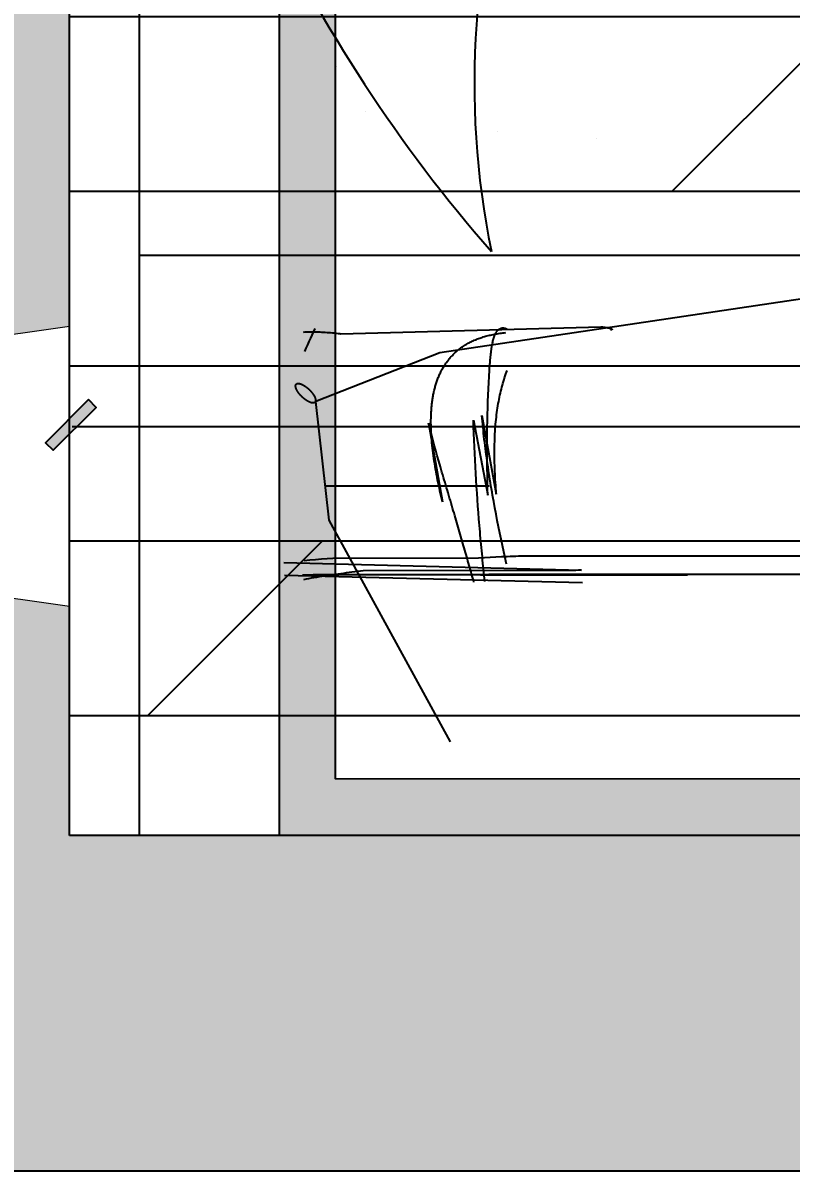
# Model space of a CAD drawing. Extents: x -74236 to 286982, y -14633 to 132816.
# Drawn here: x 94351 to 94900, y 103694 to 104516 of the extents above; entities that cross this region are included whole.
import ezdxf

# ---------------------------------------------------------------- set-up
doc = ezdxf.new("R2010")
doc.units = 0
doc.header["$LTSCALE"] = 10
doc.header["$MEASUREMENT"] = 0
doc.header["$PDSIZE"] = 5
for name, color, linetype in [('1活动家具', 4, 'Continuous'), ('3地坪', 8, 'Continuous'), ('5顶面布置', 3, 'Continuous'), ('5顶面标注', 3, 'Continuous'), ('7开关', 1, 'Continuous'), ('图框', 4, 'Continuous')]:
    doc.layers.add(name, color=color, linetype=linetype)
doc.styles.get("Standard").update_dxf_attribs({"font": 'gbenor.shx', "bigfont": 'gbcbig.shx'})
doc.dimstyles.new('wl20', dxfattribs={"dimscale": 60, "dimtxt": 1.8, "dimasz": 0.03, "dimexe": 0, "dimexo": 0.625, "dimgap": 0.2, "dimtad": 1, "dimdec": 0, "dimrnd": 0.05, "dimdsep": 46, "dimtxsty": 'Standard', "dimblk": 'BZ', "dimcen": 0.06, "dimclrd": 127, "dimclre": 127, "dimclrt": 1, "dimadec": 0, "dimazin": 0, "dimtfac": 1, "dimtdec": 0, "dimtix": 1, "dimtmove": 2, "dimatfit": 3, "dimldrblk": 'jt', "dimfxl": 1, "dimtvp": 1, "dimtfill": 1, "dimtolj": 1, "dimtzin": 0, "dimarcsym": 0})

# ---------------------------------------------------------------- blocks, each defined once
blk = doc.blocks.new('BZ')
at = {"layer": '图框', "linetype": 'Continuous'}
blk.add_hatch(color=2, dxfattribs=at).paths.add_polyline_path([(9.59, 6.47), (6.57, 9.41), (-10.49, -7.49), (-7.44, -10.7)])
blk.add_lwpolyline([(-7.44, -10.7), (9.59, 6.47), (6.57, 9.41), (-10.49, -7.49), (-7.44, -10.7)], dxfattribs=at)
blk = doc.blocks.new('*D496')
at = {"layer": '7开关', "color": 127, "lineweight": -2, "transparency": 16777216}
for p, q in [((94384.15, 103971.93), (94384.15, 104227.01)), ((94385.95, 104227.01), (96082.35, 104227.01)), ((96084.15, 103971.93), (96084.15, 104227.01))]:
    blk.add_line(p, q, dxfattribs=at)
at = {"layer": 'Defpoints', "color": 0, "transparency": 16777216}
for p in [(96084.15, 104227.01), (94384.15, 103934.43), (96084.15, 103934.43)]:
    blk.add_point(p, dxfattribs=at)
at = {"layer": '7开关', "color": 127, "lineweight": -2, "transparency": 16777216, "xscale": 1.8, "yscale": 1.8, "zscale": 1.8, "rotation": 180}
blk.add_blockref('BZ', (94384.15, 104227.01), dxfattribs=at)
at = {"layer": '7开关', "color": 127, "lineweight": -2, "transparency": 16777216, "xscale": 1.8, "yscale": 1.8, "zscale": 1.8}
blk.add_blockref('BZ', (96084.15, 104227.01), dxfattribs=at)
at = {"layer": '7开关', "color": 1, "transparency": 16777216, "insert": (95234.15, 104344.01), "char_height": 210, "attachment_point": 5, "bg_fill": 3, "box_fill_scale": 1.25, "bg_fill_color": 256, "bg_fill_true_color": 13158600, "bg_fill_transparency": 0}
blk.add_mtext('\\A1;1700', dxfattribs=at)
blk = doc.blocks.new('jt')
at = {"layer": '图框', "linetype": 'Continuous'}
blk.add_hatch(color=2, dxfattribs=at).paths.add_polyline_path([(-22, 17.67), (-16.75, 22.22), (0, 0), (-16.7, -22.03), (-22.01, -17.6), (-5.68, -0.01)])
blk.add_lwpolyline([(-22, 17.67), (-16.75, 22.22), (0, 0), (-16.7, -22.03), (-22.01, -17.6), (-5.68, -0.01), (-22, 17.67)], dxfattribs=at)

msp = doc.modelspace()

# ---------------------------------------------------------------- hatches: boundary and pattern name
h = msp.add_hatch(color=252)
h.paths.add_polyline_path([(97974.15, 105604.43), (98784.15, 105604.43), (98784.15, 105844.43), (97734.15, 105844.43), (97734.15, 103934.43), (94384.15, 103934.43), (94384.15, 104098.45), (94144.15, 104132.63), (94144.15, 103694.43), (97974.15, 103694.43)])
h.paths.add_polyline_path([(94384.15, 104754.43), (94144.15, 104754.43), (94144.15, 104264.3), (94384.15, 104298.48)], flags=17)
at = {"layer": '3地坪'}
h = msp.add_hatch(dxfattribs=at)
h.set_pattern_fill('DOLMIT', color=253, scale=500, double=1)
h.set_pattern_definition([(0, (98189.9, 109270.12), (0, 125), []), (45, (98189.9, 109270.1), (-250, 250), [176.777, -353.553])])
h.paths.add_polyline_path([(97734.15, 105844.43), (98224.15, 105844.43), (98224.15, 107104.43), (98124.15, 107104.43), (97324.15, 107104.43), (94384.15, 107104.43), (94384.15, 103934.43), (97734.15, 103934.43)])
at = {"layer": '5顶面标注'}
h = msp.add_hatch(dxfattribs=at)
h.set_pattern_fill('AR-SAND', color=253, scale=60, double=1)
h.set_pattern_definition([(37.5, (0, 0), (-3.7796, 115.609426), [0, -91.2, 0, -102, 0, -97.5]), (7.5, (0, 0), (106.1866, 169.32876), [0, -49.2, 0, -82.2, 0, -31.5]), (327.5, (-73.8, 0), (186.84851, 0.33954), [0, -30, 0, -108, 0, -141]), (317.5, (-73.8, 0), (180.3676, 52.66053), [0, -15, 0, -70.8, 0, -81])])
h.paths.add_polyline_path([(97723.95, 106054.01), (97523.95, 106054.01), (97523.95, 106186.63), (97223.95, 106186.63), (97223.95, 106286.63), (97203.95, 106286.63), (97143.75, 106286.63), (97143.75, 106054.01), (97143.75, 103974.43), (94574.15, 103975.03), (94574.15, 107065.03), (97143.75, 107064.43), (97143.75, 106786.63), (97223.95, 106786.63), (97223.95, 106886.63), (97338.95, 106886.63), (97338.95, 106910.25), (97368.95, 106910.25), (97368.95, 106886.63), (97430.95, 106886.63), (97430.95, 106896.63), (97456.95, 106896.63), (97523.95, 106894.12), (97523.95, 107054.01), (97723.95, 107054.01)], flags=16)
h.paths.add_polyline_path([(97723.95, 106054.01), (97523.95, 106054.01), (97523.95, 106186.63), (97223.95, 106186.63), (97223.95, 106286.63), (97203.95, 106286.63), (97143.75, 106286.63), (96977.56, 106302.16), (97143.75, 106302.16), (97143.75, 106786.63), (97223.95, 106786.63), (97223.95, 106886.63), (97338.95, 106886.63), (97338.95, 106910.25), (97368.95, 106910.25), (97368.95, 106886.63), (97430.95, 106886.63), (97430.95, 106896.63), (97456.95, 106896.63), (97523.95, 106894.12), (97523.95, 107054.01), (97723.95, 107054.01)], flags=16)
h.paths.add_polyline_path([(97238.95, 106859.96, -0.414216), (97232.29, 106866.63), (97230.9, 106859.96)], flags=0)
h.paths.add_polyline_path([(97703.95, 106213.29), (97708.95, 106213.29, -1.000005), (97708.95, 106199.96), (97703.95, 106199.96), (97703.95, 106074.01), (97543.95, 106074.01), (97543.95, 107034.01), (97703.95, 107034.01), (97703.95, 106873.29), (97708.95, 106873.29, -0.999995), (97708.95, 106859.96), (97703.95, 106859.96)], flags=0)
h.paths.add_polyline_path([(94534.15, 107104.43), (94534.15, 103934.43), (97734.15, 103934.43), (97734.15, 105844.43), (98224.15, 105844.43), (98224.15, 107104.43)])

# ---------------------------------------------------------------- linework, layer by layer
at = {"color": 255}
for p, q in [((94384.15, 103934.43), (94384.15, 107104.43)), ((97734.15, 103934.43), (94384.15, 103934.43)), ((97974.15, 103694.43), (94144.15, 103694.43))]:
    msp.add_line(p, q, dxfattribs=at)
at = {"color": 251, "lineweight": 5}
msp.add_lwpolyline([(94384.15, 104298.48), (94018.93, 104246.47), (94018.93, 104394.45), (93822.76, 104198.46), (94018.93, 104002.48), (94018.93, 104150.46), (94384.15, 104098.45)], dxfattribs=at)
at = {"layer": '1活动家具', "color": 8}
for p, q in [((94575.15, 104484.35), (94575.15, 104484.35)), ((94595.62, 104452.22), (94595.62, 104452.22)), ((94690.29, 104437.7), (94690.29, 104437.7)), ((94761.1, 104433.08), (94761.1, 104433.08)), ((94434.49, 104349.61), (95934.15, 104349.61)), ((95062.03, 104341.03), (94648.79, 104279.69)), ((94557.59, 104292.36), (94559.78, 104296.95)), ((94689.44, 104294.72), (94689.6, 104294.96)), ((94689.6, 104294.96), (94689.77, 104295.19)), ((94689.77, 104295.19), (94689.94, 104295.4)), ((94689.94, 104295.4), (94690.12, 104295.61)), ((94690.12, 104295.61), (94690.3, 104295.81)), ((94690.3, 104295.81), (94690.49, 104295.99)), ((94690.49, 104295.99), (94690.68, 104296.17)), ((94690.68, 104296.17), (94690.87, 104296.33)), ((94690.87, 104296.33), (94691.06, 104296.49)), ((94691.06, 104296.49), (94691.27, 104296.63)), ((94691.27, 104296.63), (94691.47, 104296.76)), ((94691.47, 104296.76), (94691.68, 104296.89)), ((94691.68, 104296.89), (94691.89, 104297)), ((94691.89, 104297), (94692.11, 104297.1)), ((94692.11, 104297.1), (94692.34, 104297.18)), ((94692.34, 104297.18), (94692.56, 104297.26)), ((94692.56, 104297.26), (94692.8, 104297.32)), ((94692.8, 104297.32), (94693.03, 104297.37)), ((94693.03, 104297.37), (94693.27, 104297.41)), ((94693.27, 104297.41), (94693.52, 104297.44)), ((94693.52, 104297.44), (94693.77, 104297.45)), ((94693.77, 104297.45), (94694.03, 104297.46)), ((94694.03, 104297.46), (94694.29, 104297.45)), ((94694.29, 104297.45), (94694.55, 104297.42)), ((94694.55, 104297.42), (94694.82, 104297.39)), ((94694.82, 104297.39), (94695.1, 104297.34)), ((94695.1, 104297.34), (94695.38, 104297.27)), ((94695.38, 104297.27), (94695.67, 104297.2)), ((94695.67, 104297.2), (94695.96, 104297.11)), ((94695.96, 104297.11), (94696.26, 104297)), ((94696.26, 104297), (94696.56, 104296.88)), ((94696.56, 104296.88), (94696.87, 104296.75)), ((94554.35, 104285.41), (94555.42, 104287.74)), ((94555.42, 104287.74), (94556.5, 104290.05)), ((94556.5, 104290.05), (94557.59, 104292.36)), ((94686.47, 104286.53), (94686.66, 104287.38)), ((94686.66, 104287.38), (94686.75, 104287.79)), ((94686.75, 104287.79), (94686.85, 104288.19)), ((94686.85, 104288.19), (94686.95, 104288.59)), ((94686.95, 104288.59), (94687.05, 104288.99)), ((94687.05, 104288.99), (94687.16, 104289.37)), ((94687.16, 104289.37), (94687.27, 104289.75)), ((94687.27, 104289.75), (94687.38, 104290.12)), ((94687.38, 104290.12), (94687.5, 104290.48)), ((94687.5, 104290.48), (94687.61, 104290.84)), ((94687.61, 104290.84), (94687.73, 104291.19)), ((94687.73, 104291.19), (94687.86, 104291.53)), ((94687.86, 104291.53), (94687.98, 104291.86)), ((94687.98, 104291.86), (94688.11, 104292.19)), ((94688.11, 104292.19), (94688.25, 104292.5)), ((94688.25, 104292.5), (94688.38, 104292.81)), ((94688.38, 104292.81), (94688.52, 104293.11)), ((94688.52, 104293.11), (94688.67, 104293.4)), ((94688.67, 104293.4), (94688.82, 104293.69)), ((94688.82, 104293.69), (94688.97, 104293.96)), ((94688.97, 104293.96), (94689.12, 104294.22)), ((94689.12, 104294.22), (94689.28, 104294.48)), ((94689.28, 104294.48), (94689.44, 104294.72)), ((94552.25, 104280.69), (94552.77, 104281.88)), ((94552.77, 104281.88), (94553.29, 104283.06)), ((94553.29, 104283.06), (94554.35, 104285.41)), ((94648.79, 104279.69), (94560.09, 104244.89)), ((94685.21, 104278), (94685.32, 104279.02)), ((94685.32, 104279.02), (94685.44, 104280.02)), ((94685.44, 104280.02), (94685.56, 104281.01)), ((94685.56, 104281.01), (94685.69, 104281.98)), ((94685.69, 104281.98), (94685.83, 104282.93)), ((94685.83, 104282.93), (94685.98, 104283.86)), ((94685.98, 104283.86), (94686.13, 104284.78)), ((94686.13, 104284.78), (94686.3, 104285.67)), ((94686.3, 104285.67), (94686.47, 104286.53)), ((94684.42, 104268.36), (94684.57, 104270.56)), ((94684.57, 104270.56), (94684.65, 104271.65)), ((94684.65, 104271.65), (94684.73, 104272.73)), ((94684.73, 104272.73), (94684.82, 104273.8)), ((94684.82, 104273.8), (94684.91, 104274.87)), ((94684.91, 104274.87), (94685, 104275.92)), ((94685, 104275.92), (94685.1, 104276.97)), ((94685.1, 104276.97), (94685.21, 104278)), ((94684.01, 104261.72), (94684.14, 104263.94)), ((94684.14, 104263.94), (94684.27, 104266.16)), ((94684.27, 104266.16), (94684.42, 104268.36)), ((94695.16, 104261.88), (94695.58, 104263.21)), ((94695.58, 104263.21), (94696.01, 104264.53)), ((94696.01, 104264.53), (94696.45, 104265.83)), ((94696.45, 104265.83), (94696.89, 104267.12)), ((94545.71, 104255.99), (94545.72, 104256.1)), ((94545.71, 104255.89), (94545.71, 104255.99)), ((94545.71, 104255.78), (94545.71, 104255.89)), ((94545.72, 104255.67), (94545.71, 104255.78)), ((94545.72, 104256.1), (94545.73, 104256.2)), ((94545.73, 104255.56), (94545.72, 104255.67)), ((94545.73, 104256.2), (94545.74, 104256.29)), ((94545.74, 104255.45), (94545.73, 104255.56)), ((94545.74, 104256.29), (94545.75, 104256.39)), ((94545.76, 104255.33), (94545.74, 104255.45)), ((94545.75, 104256.39), (94545.77, 104256.48)), ((94545.78, 104255.21), (94545.76, 104255.33)), ((94545.77, 104256.48), (94545.8, 104256.57)), ((94545.8, 104255.09), (94545.78, 104255.21)), ((94545.8, 104256.57), (94545.82, 104256.65)), ((94545.83, 104254.97), (94545.8, 104255.09)), ((94545.82, 104256.65), (94545.85, 104256.73)), ((94545.86, 104254.84), (94545.83, 104254.97)), ((94545.85, 104256.73), (94545.88, 104256.81)), ((94545.89, 104254.71), (94545.86, 104254.84)), ((94545.88, 104256.81), (94545.92, 104256.89)), ((94545.93, 104254.58), (94545.89, 104254.71)), ((94545.92, 104256.89), (94545.96, 104256.96)), ((94545.97, 104254.45), (94545.93, 104254.58)), ((94545.96, 104256.96), (94546, 104257.04)), ((94546.01, 104254.32), (94545.97, 104254.45)), ((94546, 104257.04), (94546.05, 104257.1)), ((94546.06, 104254.19), (94546.01, 104254.32)), ((94546.05, 104257.1), (94546.1, 104257.17)), ((94546.11, 104254.05), (94546.06, 104254.19)), ((94546.1, 104257.17), (94546.15, 104257.23)), ((94546.16, 104253.91), (94546.11, 104254.05)), ((94546.15, 104257.23), (94546.21, 104257.29)), ((94546.22, 104253.77), (94546.16, 104253.91)), ((94546.21, 104257.29), (94546.27, 104257.34)), ((94546.28, 104253.63), (94546.22, 104253.77)), ((94546.27, 104257.34), (94546.33, 104257.39)), ((94546.33, 104257.39), (94546.4, 104257.44)), ((94546.4, 104257.44), (94546.47, 104257.49)), ((94546.47, 104257.49), (94546.54, 104257.53)), ((94546.54, 104257.53), (94546.61, 104257.57)), ((94546.61, 104257.57), (94546.69, 104257.6)), ((94546.69, 104257.6), (94546.78, 104257.63)), ((94546.78, 104257.63), (94546.86, 104257.66)), ((94546.86, 104257.66), (94546.95, 104257.69)), ((94546.95, 104257.69), (94547.04, 104257.71)), ((94547.04, 104257.71), (94547.13, 104257.73)), ((94547.13, 104257.73), (94547.23, 104257.74)), ((94547.23, 104257.74), (94547.33, 104257.75)), ((94547.33, 104257.75), (94547.43, 104257.76)), ((94547.43, 104257.76), (94547.53, 104257.77)), ((94547.53, 104257.77), (94547.64, 104257.77)), ((94547.64, 104257.77), (94547.75, 104257.76)), ((94547.75, 104257.76), (94547.86, 104257.76)), ((94547.86, 104257.76), (94547.98, 104257.75)), ((94547.98, 104257.75), (94548.09, 104257.74)), ((94548.09, 104257.74), (94548.21, 104257.72)), ((94548.21, 104257.72), (94548.34, 104257.7)), ((94548.34, 104257.7), (94548.46, 104257.68)), ((94548.46, 104257.68), (94548.59, 104257.65)), ((94548.59, 104257.65), (94548.71, 104257.62)), ((94548.71, 104257.62), (94548.84, 104257.59)), ((94548.84, 104257.59), (94548.98, 104257.55)), ((94548.98, 104257.55), (94549.11, 104257.51)), ((94549.11, 104257.51), (94549.25, 104257.47)), ((94549.25, 104257.47), (94549.38, 104257.42)), ((94549.38, 104257.42), (94549.52, 104257.37)), ((94549.52, 104257.37), (94549.67, 104257.32)), ((94549.67, 104257.32), (94549.81, 104257.26)), ((94549.81, 104257.26), (94549.95, 104257.2)), ((94549.95, 104257.2), (94550.1, 104257.14)), ((94550.1, 104257.14), (94550.24, 104257.07)), ((94550.24, 104257.07), (94550.39, 104257.01)), ((94550.39, 104257.01), (94550.54, 104256.93)), ((94550.54, 104256.93), (94550.69, 104256.86)), ((94550.69, 104256.86), (94550.84, 104256.78)), ((94550.84, 104256.78), (94551, 104256.7)), ((94551, 104256.7), (94551.15, 104256.62)), ((94551.15, 104256.62), (94551.31, 104256.53)), ((94551.31, 104256.53), (94551.46, 104256.44)), ((94551.46, 104256.44), (94551.62, 104256.35)), ((94551.62, 104256.35), (94551.77, 104256.25)), ((94551.77, 104256.25), (94551.93, 104256.15)), ((94551.93, 104256.15), (94552.09, 104256.05)), ((94552.09, 104256.05), (94552.25, 104255.95)), ((94552.25, 104255.95), (94552.4, 104255.85)), ((94552.4, 104255.85), (94552.56, 104255.74)), ((94552.56, 104255.74), (94552.72, 104255.63)), ((94552.72, 104255.63), (94552.88, 104255.51)), ((94552.88, 104255.51), (94553.04, 104255.4)), ((94553.04, 104255.4), (94553.2, 104255.28)), ((94553.2, 104255.28), (94553.36, 104255.16)), ((94553.36, 104255.16), (94553.51, 104255.04)), ((94553.51, 104255.04), (94553.67, 104254.91)), ((94553.67, 104254.91), (94553.83, 104254.79)), ((94553.83, 104254.79), (94553.99, 104254.66)), ((94553.99, 104254.66), (94554.14, 104254.53)), ((94554.14, 104254.53), (94554.3, 104254.4)), ((94554.3, 104254.4), (94554.45, 104254.26)), ((94554.45, 104254.26), (94554.61, 104254.13)), ((94554.61, 104254.13), (94554.76, 104253.99)), ((94554.76, 104253.99), (94554.91, 104253.85)), ((94554.91, 104253.85), (94555.06, 104253.71)), ((94683.55, 104252.75), (94683.65, 104255.01)), ((94683.65, 104255.01), (94683.77, 104257.25)), ((94683.77, 104257.25), (94683.88, 104259.49)), ((94683.88, 104259.49), (94684.01, 104261.72)), ((94692.83, 104253.63), (94693.2, 104255.04)), ((94693.2, 104255.04), (94693.57, 104256.44)), ((94693.57, 104256.44), (94693.95, 104257.82)), ((94693.95, 104257.82), (94694.34, 104259.19)), ((94694.34, 104259.19), (94694.75, 104260.54)), ((94694.75, 104260.54), (94695.16, 104261.88)), ((94546.35, 104253.49), (94546.28, 104253.63)), ((94546.41, 104253.35), (94546.35, 104253.49)), ((94546.48, 104253.2), (94546.41, 104253.35)), ((94546.56, 104253.05), (94546.48, 104253.2)), ((94546.63, 104252.91), (94546.56, 104253.05)), ((94546.71, 104252.76), (94546.63, 104252.91)), ((94546.79, 104252.61), (94546.71, 104252.76)), ((94546.88, 104252.46), (94546.79, 104252.61)), ((94546.97, 104252.31), (94546.88, 104252.46)), ((94547.06, 104252.16), (94546.97, 104252.31)), ((94547.15, 104252), (94547.06, 104252.16)), ((94547.25, 104251.85), (94547.15, 104252)), ((94547.35, 104251.7), (94547.25, 104251.85)), ((94547.45, 104251.54), (94547.35, 104251.7)), ((94547.56, 104251.39), (94547.45, 104251.54)), ((94547.66, 104251.23), (94547.56, 104251.39)), ((94547.77, 104251.08), (94547.66, 104251.23)), ((94547.89, 104250.92), (94547.77, 104251.08)), ((94548, 104250.77), (94547.89, 104250.92)), ((94548.12, 104250.61), (94548, 104250.77)), ((94548.24, 104250.46), (94548.12, 104250.61)), ((94548.36, 104250.3), (94548.24, 104250.46)), ((94548.49, 104250.15), (94548.36, 104250.3)), ((94548.61, 104249.99), (94548.49, 104250.15)), ((94548.74, 104249.84), (94548.61, 104249.99)), ((94548.87, 104249.69), (94548.74, 104249.84)), ((94549.01, 104249.53), (94548.87, 104249.69)), ((94549.14, 104249.38), (94549.01, 104249.53)), ((94549.28, 104249.23), (94549.14, 104249.38)), ((94549.41, 104249.08), (94549.28, 104249.23)), ((94549.55, 104248.93), (94549.41, 104249.08)), ((94549.7, 104248.78), (94549.55, 104248.93)), ((94549.84, 104248.63), (94549.7, 104248.78)), ((94549.98, 104248.48), (94549.84, 104248.63)), ((94550.13, 104248.34), (94549.98, 104248.48)), ((94550.28, 104248.19), (94550.13, 104248.34)), ((94550.43, 104248.05), (94550.28, 104248.19)), ((94550.58, 104247.9), (94550.43, 104248.05)), ((94550.73, 104247.76), (94550.58, 104247.9)), ((94550.88, 104247.62), (94550.73, 104247.76)), ((94551.03, 104247.49), (94550.88, 104247.62)), ((94551.18, 104247.35), (94551.03, 104247.49)), ((94551.34, 104247.22), (94551.18, 104247.35)), ((94551.49, 104247.08), (94551.34, 104247.22)), ((94551.65, 104246.95), (94551.49, 104247.08)), ((94551.81, 104246.82), (94551.65, 104246.95)), ((94551.96, 104246.7), (94551.81, 104246.82)), ((94552.12, 104246.57), (94551.96, 104246.7)), ((94552.28, 104246.45), (94552.12, 104246.57)), ((94552.44, 104246.33), (94552.28, 104246.45)), ((94552.6, 104246.21), (94552.44, 104246.33)), ((94552.76, 104246.09), (94552.6, 104246.21)), ((94552.91, 104245.98), (94552.76, 104246.09)), ((94553.07, 104245.87), (94552.91, 104245.98)), ((94553.23, 104245.76), (94553.07, 104245.87)), ((94553.39, 104245.65), (94553.23, 104245.76)), ((94553.55, 104245.54), (94553.39, 104245.65)), ((94555.06, 104253.71), (94555.21, 104253.57)), ((94555.21, 104253.57), (94555.36, 104253.43)), ((94555.36, 104253.43), (94555.51, 104253.28)), ((94555.51, 104253.28), (94555.66, 104253.14)), ((94555.66, 104253.14), (94555.8, 104252.99)), ((94555.8, 104252.99), (94555.95, 104252.84)), ((94555.95, 104252.84), (94556.09, 104252.7)), ((94556.09, 104252.7), (94556.23, 104252.55)), ((94556.23, 104252.55), (94556.37, 104252.4)), ((94556.37, 104252.4), (94556.51, 104252.24)), ((94556.51, 104252.24), (94556.64, 104252.09)), ((94556.64, 104252.09), (94556.78, 104251.94)), ((94556.78, 104251.94), (94556.91, 104251.79)), ((94556.91, 104251.79), (94557.04, 104251.63)), ((94557.04, 104251.63), (94557.16, 104251.48)), ((94557.16, 104251.48), (94557.29, 104251.32)), ((94557.29, 104251.32), (94557.41, 104251.17)), ((94557.41, 104251.17), (94557.53, 104251.01)), ((94557.53, 104251.01), (94557.65, 104250.86)), ((94557.65, 104250.86), (94557.77, 104250.7)), ((94557.77, 104250.7), (94557.88, 104250.55)), ((94557.88, 104250.55), (94558, 104250.39)), ((94558, 104250.39), (94558.1, 104250.24)), ((94558.1, 104250.24), (94558.21, 104250.08)), ((94558.21, 104250.08), (94558.31, 104249.93)), ((94558.31, 104249.93), (94558.42, 104249.77)), ((94558.42, 104249.77), (94558.51, 104249.62)), ((94558.51, 104249.62), (94558.61, 104249.47)), ((94558.61, 104249.47), (94558.7, 104249.32)), ((94558.7, 104249.32), (94558.79, 104249.16)), ((94558.79, 104249.16), (94558.88, 104249.01)), ((94558.88, 104249.01), (94558.96, 104248.86)), ((94558.96, 104248.86), (94559.04, 104248.71)), ((94559.04, 104248.71), (94559.12, 104248.57)), ((94559.12, 104248.57), (94559.2, 104248.42)), ((94559.2, 104248.42), (94559.27, 104248.27)), ((94559.27, 104248.27), (94559.34, 104248.13)), ((94559.34, 104248.13), (94559.4, 104247.99)), ((94559.4, 104247.99), (94559.46, 104247.85)), ((94559.46, 104247.85), (94559.52, 104247.71)), ((94559.52, 104247.71), (94559.58, 104247.57)), ((94559.58, 104247.57), (94559.63, 104247.43)), ((94559.63, 104247.43), (94559.68, 104247.29)), ((94559.68, 104247.29), (94559.72, 104247.16)), ((94559.72, 104247.16), (94559.77, 104247.03)), ((94559.77, 104247.03), (94559.81, 104246.9)), ((94559.81, 104246.9), (94559.84, 104246.77)), ((94559.84, 104246.77), (94559.87, 104246.64)), ((94559.87, 104246.64), (94559.9, 104246.52)), ((94559.9, 104246.52), (94559.93, 104246.4)), ((94559.93, 104246.4), (94559.95, 104246.28)), ((94559.95, 104246.28), (94559.97, 104246.16)), ((94559.97, 104246.16), (94559.98, 104246.04)), ((94559.98, 104246.04), (94559.99, 104245.93)), ((94559.99, 104245.93), (94560, 104245.82)), ((94560, 104245.82), (94560, 104245.71)), ((94560, 104245.71), (94560, 104245.61)), ((94560, 104245.61), (94560, 104245.5)), ((94683.19, 104243.67), (94683.27, 104245.95)), ((94683.27, 104245.95), (94683.36, 104248.22)), ((94683.36, 104248.22), (94683.45, 104250.49)), ((94683.45, 104250.49), (94683.55, 104252.75)), ((94690.91, 104244.82), (94691.2, 104246.33)), ((94691.2, 104246.33), (94691.5, 104247.82)), ((94691.5, 104247.82), (94691.82, 104249.3)), ((94691.82, 104249.3), (94692.14, 104250.76)), ((94692.14, 104250.76), (94692.48, 104252.2)), ((94692.48, 104252.2), (94692.83, 104253.63)), ((94553.71, 104245.44), (94553.55, 104245.54)), ((94553.86, 104245.34), (94553.71, 104245.44)), ((94554.02, 104245.25), (94553.86, 104245.34)), ((94554.18, 104245.15), (94554.02, 104245.25)), ((94554.33, 104245.06), (94554.18, 104245.15)), ((94554.49, 104244.97), (94554.33, 104245.06)), ((94554.64, 104244.89), (94554.49, 104244.97)), ((94554.79, 104244.81), (94554.64, 104244.89)), ((94554.95, 104244.73), (94554.79, 104244.81)), ((94555.1, 104244.65), (94554.95, 104244.73)), ((94555.25, 104244.58), (94555.1, 104244.65)), ((94555.4, 104244.51), (94555.25, 104244.58)), ((94555.54, 104244.44), (94555.4, 104244.51)), ((94555.69, 104244.38), (94555.54, 104244.44)), ((94555.83, 104244.31), (94555.69, 104244.38)), ((94555.98, 104244.26), (94555.83, 104244.31)), ((94556.12, 104244.2), (94555.98, 104244.26)), ((94556.26, 104244.15), (94556.12, 104244.2)), ((94556.4, 104244.1), (94556.26, 104244.15)), ((94556.54, 104244.06), (94556.4, 104244.1)), ((94556.67, 104244.02), (94556.54, 104244.06)), ((94556.8, 104243.98), (94556.67, 104244.02)), ((94556.94, 104243.94), (94556.8, 104243.98)), ((94557.06, 104243.91), (94556.94, 104243.94)), ((94557.19, 104243.88), (94557.06, 104243.91)), ((94557.32, 104243.86), (94557.19, 104243.88)), ((94557.44, 104243.84), (94557.32, 104243.86)), ((94557.56, 104243.82), (94557.44, 104243.84)), ((94557.68, 104243.8), (94557.56, 104243.82)), ((94557.79, 104243.79), (94557.68, 104243.8)), ((94557.91, 104243.79), (94557.79, 104243.79)), ((94558.02, 104243.78), (94557.91, 104243.79)), ((94558.13, 104243.78), (94558.02, 104243.78)), ((94558.23, 104243.78), (94558.13, 104243.78)), ((94558.34, 104243.79), (94558.23, 104243.78)), ((94558.44, 104243.8), (94558.34, 104243.79)), ((94558.53, 104243.81), (94558.44, 104243.8)), ((94558.63, 104243.83), (94558.53, 104243.81)), ((94558.72, 104243.85), (94558.63, 104243.83)), ((94558.81, 104243.87), (94558.72, 104243.85)), ((94558.9, 104243.9), (94558.81, 104243.87)), ((94558.98, 104243.93), (94558.9, 104243.9)), ((94559.06, 104243.96), (94558.98, 104243.93)), ((94559.14, 104244), (94559.06, 104243.96)), ((94559.21, 104244.04), (94559.14, 104244)), ((94559.28, 104244.08), (94559.21, 104244.04)), ((94559.35, 104244.13), (94559.28, 104244.08)), ((94559.42, 104244.18), (94559.35, 104244.13)), ((94559.48, 104244.23), (94559.42, 104244.18)), ((94559.53, 104244.29), (94559.48, 104244.23)), ((94559.59, 104244.35), (94559.53, 104244.29)), ((94559.64, 104244.41), (94559.59, 104244.35)), ((94559.69, 104244.48), (94559.64, 104244.41)), ((94559.73, 104244.55), (94559.69, 104244.48)), ((94559.78, 104244.62), (94559.73, 104244.55)), ((94559.81, 104244.69), (94559.78, 104244.62)), ((94559.85, 104244.77), (94559.81, 104244.69)), ((94559.88, 104244.85), (94559.85, 104244.77)), ((94559.91, 104244.94), (94559.88, 104244.85)), ((94559.93, 104245.03), (94559.91, 104244.94)), ((94559.95, 104245.12), (94559.93, 104245.03)), ((94559.97, 104245.21), (94559.95, 104245.12)), ((94559.98, 104245.3), (94559.97, 104245.21)), ((94559.99, 104245.4), (94559.98, 104245.3)), ((94560, 104245.5), (94559.99, 104245.4)), ((94569.6, 104160.08), (94560.09, 104244.89)), ((94682.98, 104236.79), (94683.04, 104239.09)), ((94683.04, 104239.09), (94683.11, 104241.38)), ((94683.11, 104241.38), (94683.19, 104243.67)), ((94689.65, 104236.98), (94689.87, 104238.58)), ((94689.87, 104238.58), (94690.11, 104240.17)), ((94690.11, 104240.17), (94690.36, 104241.74)), ((94690.36, 104241.74), (94690.63, 104243.29)), ((94690.63, 104243.29), (94690.91, 104244.82)), ((94672.8, 104231.52), (94683.11, 104177.92)), ((94672.96, 104226.75), (94672.8, 104231.52)), ((94678.93, 104234.89), (94689.21, 104178.61)), ((94679.11, 104232.78), (94678.93, 104234.89)), ((94679.3, 104230.66), (94679.11, 104232.78)), ((94679.5, 104228.53), (94679.3, 104230.66)), ((94682.78, 104227.53), (94682.82, 104229.85)), ((94682.82, 104229.85), (94682.87, 104232.17)), ((94682.87, 104232.17), (94682.92, 104234.48)), ((94682.92, 104234.48), (94682.98, 104236.79)), ((94688.75, 104228.64), (94688.9, 104230.35)), ((94688.9, 104230.35), (94689.07, 104232.03)), ((94689.07, 104232.03), (94689.25, 104233.7)), ((94689.25, 104233.7), (94689.44, 104235.35)), ((94689.44, 104235.35), (94689.65, 104236.98)), ((94673.14, 104221.98), (94672.96, 104226.75)), ((94673.33, 104217.21), (94673.14, 104221.98)), ((94679.72, 104226.4), (94679.5, 104228.53)), ((94679.94, 104224.25), (94679.72, 104226.4)), ((94680.17, 104222.1), (94679.94, 104224.25)), ((94680.41, 104219.93), (94680.17, 104222.1)), ((94682.69, 104220.53), (94682.71, 104222.87)), ((94682.71, 104222.87), (94682.74, 104225.2)), ((94682.74, 104225.2), (94682.78, 104227.53)), ((94688.19, 104219.83), (94688.27, 104221.63)), ((94688.27, 104221.63), (94688.37, 104223.41)), ((94688.37, 104223.41), (94688.48, 104225.17)), ((94688.48, 104225.17), (94688.61, 104226.91)), ((94688.61, 104226.91), (94688.75, 104228.64)), ((94673.54, 104212.44), (94673.33, 104217.21)), ((94680.65, 104217.76), (94680.41, 104219.93)), ((94680.91, 104215.59), (94680.65, 104217.76)), ((94681.18, 104213.4), (94680.91, 104215.59)), ((94681.45, 104211.21), (94681.18, 104213.4)), ((94682.64, 104211.14), (94682.65, 104215.84)), ((94682.65, 104215.84), (94682.67, 104218.19)), ((94682.67, 104218.19), (94682.69, 104220.53)), ((94687.97, 104212.47), (94688.01, 104214.33)), ((94688.01, 104214.33), (94688.05, 104216.18)), ((94688.05, 104216.18), (94688.11, 104218.01)), ((94688.11, 104218.01), (94688.19, 104219.83)), ((94673.77, 104207.68), (94673.54, 104212.44)), ((94674.01, 104202.93), (94673.77, 104207.68)), ((94681.74, 104209.01), (94681.45, 104211.21)), ((94682.03, 104206.81), (94681.74, 104209.01)), ((94682.33, 104204.6), (94682.03, 104206.81)), ((94682.64, 104202.39), (94682.33, 104204.6)), ((94682.65, 104206.42), (94682.64, 104211.14)), ((94682.68, 104201.7), (94682.65, 104206.42)), ((94687.94, 104208.69), (94687.95, 104210.59)), ((94687.95, 104206.78), (94687.94, 104208.69)), ((94687.95, 104210.59), (94687.97, 104212.47)), ((94687.96, 104204.86), (94687.95, 104206.78)), ((94687.99, 104202.92), (94687.96, 104204.86)), ((94674.27, 104198.19), (94674.01, 104202.93)), ((94674.54, 104193.45), (94674.27, 104198.19)), ((94682.96, 104200.17), (94682.64, 104202.39)), ((94682.73, 104196.95), (94682.68, 104201.7)), ((94682.8, 104192.2), (94682.73, 104196.95)), ((94683.28, 104197.94), (94682.96, 104200.17)), ((94683.61, 104195.72), (94683.28, 104197.94)), ((94688.03, 104200.96), (94687.99, 104202.92)), ((94688.08, 104198.99), (94688.03, 104200.96)), ((94688.14, 104197.01), (94688.08, 104198.99)), ((94688.22, 104195.02), (94688.14, 104197.01)), ((94674.83, 104188.73), (94674.54, 104193.45)), ((94675.13, 104184.02), (94674.83, 104188.73)), ((94682.88, 104187.45), (94682.8, 104192.2)), ((94683.95, 104193.48), (94683.61, 104195.72)), ((94684.3, 104191.25), (94683.95, 104193.48)), ((94684.66, 104189.01), (94684.3, 104191.25)), ((94685.02, 104186.77), (94684.66, 104189.01)), ((94688.3, 104193.01), (94688.22, 104195.02)), ((94688.4, 104190.99), (94688.3, 104193.01)), ((94688.51, 104188.95), (94688.4, 104190.99)), ((94688.63, 104186.91), (94688.51, 104188.95)), ((94675.44, 104179.33), (94675.13, 104184.02)), ((94682.99, 104182.68), (94682.88, 104187.45)), ((94683.11, 104177.92), (94682.99, 104182.68)), ((94685.39, 104184.52), (94685.02, 104186.77)), ((94685.76, 104182.28), (94685.39, 104184.52)), ((94686.15, 104180.03), (94685.76, 104182.28)), ((94686.54, 104177.78), (94686.15, 104180.03)), ((94688.76, 104184.85), (94688.63, 104186.91)), ((94688.9, 104182.78), (94688.76, 104184.85)), ((94689.05, 104180.7), (94688.9, 104182.78)), ((94689.21, 104178.61), (94689.05, 104180.7)), ((94675.77, 104174.66), (94675.44, 104179.33)), ((94676.1, 104170), (94675.77, 104174.66)), ((94686.93, 104175.52), (94686.54, 104177.78)), ((94687.34, 104173.27), (94686.93, 104175.52)), ((94688.16, 104168.76), (94687.34, 104173.27)), ((94676.46, 104165.36), (94676.1, 104170)), ((94676.82, 104160.75), (94676.46, 104165.36)), ((94689.01, 104164.26), (94688.16, 104168.76)), ((94689.89, 104159.75), (94689.01, 104164.26)), ((94656.57, 104001.37), (94569.6, 104160.08)), ((94677.01, 104158.45), (94676.82, 104160.75)), ((94677.19, 104156.16), (94677.01, 104158.45)), ((94677.39, 104153.87), (94677.19, 104156.16)), ((94690.78, 104155.25), (94689.89, 104159.75)), ((94691.69, 104150.76), (94690.78, 104155.25)), ((94677.58, 104151.59), (94677.39, 104153.87)), ((94677.78, 104149.32), (94677.58, 104151.59)), ((94677.98, 104147.05), (94677.78, 104149.32)), ((94678.18, 104144.8), (94677.98, 104147.05)), ((94692.63, 104146.28), (94691.69, 104150.76)), ((94678.38, 104142.55), (94678.18, 104144.8)), ((94678.59, 104140.3), (94678.38, 104142.55)), ((94678.8, 104138.07), (94678.59, 104140.3)), ((94693.58, 104141.81), (94692.63, 104146.28)), ((94694.55, 104137.35), (94693.58, 104141.81)), ((94679.01, 104135.84), (94678.8, 104138.07)), ((94679.23, 104133.62), (94679.01, 104135.84)), ((94679.44, 104131.41), (94679.23, 104133.62)), ((94679.66, 104129.2), (94679.44, 104131.41)), ((94695.54, 104132.92), (94694.55, 104137.35)), ((94696.04, 104130.71), (94695.54, 104132.92)), ((94696.55, 104128.51), (94696.04, 104130.71)), ((94679.88, 104127.01), (94679.66, 104129.2)), ((94680.11, 104124.82), (94679.88, 104127.01)), ((94680.33, 104122.65), (94680.11, 104124.82)), ((94680.56, 104120.48), (94680.33, 104122.65)), ((94680.79, 104118.32), (94680.56, 104120.48)), ((94681.02, 104116.18), (94680.79, 104118.32))]:
    msp.add_line(p, q, dxfattribs=at)
at = {"layer": '1活动家具', "color": 8, "extrusion": (0, 0, -1)}
for p, q in [((94578.09, 104293.33), (94763.95, 104298.35)), ((94763.95, 104298.35), (94764.58, 104298.26)), ((94764.58, 104298.26), (94765.19, 104298.18)), ((94765.19, 104298.18), (94765.79, 104298.09)), ((94765.79, 104298.09), (94766.37, 104298.01)), ((94766.37, 104298.01), (94766.93, 104297.92)), ((94766.93, 104297.92), (94767.47, 104297.83)), ((94767.47, 104297.83), (94767.99, 104297.74)), ((94767.99, 104297.74), (94768.49, 104297.65)), ((94768.49, 104297.65), (94768.96, 104297.56)), ((94768.96, 104297.56), (94769.41, 104297.47)), ((94769.41, 104297.47), (94769.62, 104297.43)), ((94769.62, 104297.43), (94769.83, 104297.38)), ((94769.83, 104297.38), (94770.02, 104297.34)), ((94770.02, 104297.34), (94770.21, 104297.29)), ((94770.21, 104297.29), (94770.39, 104297.25)), ((94770.39, 104297.25), (94770.57, 104297.2)), ((94770.57, 104297.2), (94770.73, 104297.16)), ((94770.73, 104297.16), (94770.89, 104297.11)), ((94770.89, 104297.11), (94771.04, 104297.07)), ((94771.1, 104296.02), (94770.93, 104295.98)), ((94771.04, 104297.07), (94771.17, 104297.02)), ((94771.25, 104296.05), (94771.1, 104296.02)), ((94771.17, 104297.02), (94771.3, 104296.98)), ((94771.39, 104296.09), (94771.25, 104296.05)), ((94771.3, 104296.98), (94771.42, 104296.94)), ((94771.52, 104296.12), (94771.39, 104296.09)), ((94771.42, 104296.94), (94771.53, 104296.89)), ((94771.63, 104296.16), (94771.52, 104296.12)), ((94771.53, 104296.89), (94771.63, 104296.85)), ((94771.63, 104296.85), (94771.72, 104296.81)), ((94771.73, 104296.2), (94771.63, 104296.16)), ((94771.72, 104296.81), (94771.8, 104296.76)), ((94771.82, 104296.23), (94771.73, 104296.2)), ((94771.8, 104296.76), (94771.87, 104296.72)), ((94771.89, 104296.27), (94771.82, 104296.23)), ((94771.87, 104296.72), (94771.93, 104296.68)), ((94771.95, 104296.31), (94771.89, 104296.27)), ((94771.93, 104296.68), (94771.98, 104296.64)), ((94771.99, 104296.35), (94771.95, 104296.31)), ((94771.98, 104296.64), (94772.02, 104296.59)), ((94772.03, 104296.39), (94771.99, 104296.35)), ((94772.02, 104296.59), (94772.04, 104296.55)), ((94772.05, 104296.43), (94772.03, 104296.39)), ((94772.04, 104296.55), (94772.06, 104296.51)), ((94772.06, 104296.47), (94772.05, 104296.43)), ((94772.06, 104296.51), (94772.06, 104296.47)), ((94551.35, 104294.52), (94552.47, 104294.57)), ((94552.47, 104294.57), (94553.6, 104294.61)), ((94553.6, 104294.61), (94554.74, 104294.64)), ((94554.74, 104294.64), (94555.9, 104294.66)), ((94555.9, 104294.66), (94557.06, 104294.67)), ((94557.06, 104294.67), (94558.24, 104294.67)), ((94558.24, 104294.67), (94559.44, 104294.66)), ((94559.44, 104294.66), (94560.64, 104294.64)), ((94560.64, 104294.64), (94561.86, 104294.61)), ((94561.86, 104294.61), (94563.1, 104294.56)), ((94563.1, 104294.56), (94564.34, 104294.51)), ((94564.34, 104294.51), (94565.6, 104294.45)), ((94565.6, 104294.45), (94566.88, 104294.38)), ((94566.88, 104294.38), (94568.16, 104294.29)), ((94568.16, 104294.29), (94569.46, 104294.2)), ((94569.46, 104294.2), (94570.77, 104294.09)), ((94570.77, 104294.09), (94572.1, 104293.98)), ((94572.1, 104293.98), (94573.44, 104293.85)), ((94573.44, 104293.85), (94574.79, 104293.71)), ((94574.79, 104293.71), (94576.13, 104293.56)), ((94576.13, 104293.56), (94576.79, 104293.49)), ((94576.79, 104293.49), (94577.45, 104293.41)), ((94577.45, 104293.41), (94578.09, 104293.33)), ((94669.12, 104286.46), (94669.82, 104286.84)), ((94669.82, 104286.84), (94670.52, 104287.2)), ((94670.52, 104287.2), (94671.24, 104287.56)), ((94671.24, 104287.56), (94671.97, 104287.92)), ((94671.97, 104287.92), (94672.71, 104288.26)), ((94672.71, 104288.26), (94673.47, 104288.59)), ((94673.47, 104288.59), (94674.23, 104288.92)), ((94674.23, 104288.92), (94675, 104289.24)), ((94675, 104289.24), (94675.79, 104289.55)), ((94675.79, 104289.55), (94676.58, 104289.85)), ((94676.58, 104289.85), (94677.39, 104290.14)), ((94677.39, 104290.14), (94678.21, 104290.43)), ((94678.21, 104290.43), (94679.04, 104290.7)), ((94679.04, 104290.7), (94679.88, 104290.97)), ((94679.88, 104290.97), (94680.73, 104291.23)), ((94680.73, 104291.23), (94681.59, 104291.48)), ((94681.59, 104291.48), (94682.47, 104291.72)), ((94682.47, 104291.72), (94683.36, 104291.95)), ((94683.36, 104291.95), (94684.25, 104292.17)), ((94684.25, 104292.17), (94685.16, 104292.39)), ((94685.16, 104292.39), (94686.09, 104292.59)), ((94686.09, 104292.59), (94687.02, 104292.78)), ((94687.02, 104292.78), (94687.96, 104292.97)), ((94687.96, 104292.97), (94688.92, 104293.15)), ((94688.92, 104293.15), (94689.89, 104293.31)), ((94689.89, 104293.31), (94690.87, 104293.47)), ((94690.87, 104293.47), (94691.86, 104293.62)), ((94691.86, 104293.62), (94692.87, 104293.76)), ((94692.87, 104293.76), (94693.89, 104293.89)), ((94693.89, 104293.89), (94694.92, 104294.01)), ((94694.92, 104294.01), (94695.96, 104294.12)), ((94658.3, 104278.36), (94658.82, 104278.87)), ((94658.82, 104278.87), (94659.34, 104279.38)), ((94659.34, 104279.38), (94659.88, 104279.88)), ((94659.88, 104279.88), (94660.43, 104280.37)), ((94660.43, 104280.37), (94660.98, 104280.85)), ((94660.98, 104280.85), (94661.55, 104281.33)), ((94661.55, 104281.33), (94662.12, 104281.8)), ((94662.12, 104281.8), (94662.71, 104282.26)), ((94662.71, 104282.26), (94663.3, 104282.72)), ((94663.3, 104282.72), (94663.91, 104283.16)), ((94663.91, 104283.16), (94664.52, 104283.6)), ((94664.52, 104283.6), (94665.15, 104284.03)), ((94665.15, 104284.03), (94665.78, 104284.46)), ((94665.78, 104284.46), (94666.43, 104284.87)), ((94666.43, 104284.87), (94667.09, 104285.28)), ((94667.09, 104285.28), (94667.75, 104285.68)), ((94667.75, 104285.68), (94668.43, 104286.07)), ((94668.43, 104286.07), (94669.12, 104286.46)), ((94651.66, 104269.84), (94652.04, 104270.46)), ((94652.04, 104270.46), (94652.43, 104271.06)), ((94652.43, 104271.06), (94652.83, 104271.67)), ((94652.83, 104271.67), (94653.23, 104272.26)), ((94653.23, 104272.26), (94653.65, 104272.85)), ((94653.65, 104272.85), (94654.07, 104273.43)), ((94654.07, 104273.43), (94654.5, 104274)), ((94654.5, 104274), (94654.95, 104274.57)), ((94654.95, 104274.57), (94655.4, 104275.13)), ((94655.4, 104275.13), (94655.86, 104275.69)), ((94655.86, 104275.69), (94656.33, 104276.24)), ((94656.33, 104276.24), (94656.81, 104276.78)), ((94656.81, 104276.78), (94657.3, 104277.31)), ((94657.3, 104277.31), (94657.79, 104277.84)), ((94657.79, 104277.84), (94658.3, 104278.36)), ((94647.49, 104261.31), (94647.76, 104262)), ((94647.76, 104262), (94648.04, 104262.69)), ((94648.04, 104262.69), (94648.33, 104263.37)), ((94648.33, 104263.37), (94648.62, 104264.04)), ((94648.62, 104264.04), (94648.93, 104264.71)), ((94648.93, 104264.71), (94649.24, 104265.37)), ((94649.24, 104265.37), (94649.56, 104266.03)), ((94649.56, 104266.03), (94649.89, 104266.68)), ((94649.89, 104266.68), (94650.23, 104267.33)), ((94650.23, 104267.33), (94650.57, 104267.96)), ((94650.57, 104267.96), (94650.93, 104268.6)), ((94650.93, 104268.6), (94651.29, 104269.22)), ((94651.29, 104269.22), (94651.66, 104269.84)), ((94645.01, 104253.35), (94645.2, 104254.1)), ((94645.2, 104254.1), (94645.39, 104254.85)), ((94645.39, 104254.85), (94645.59, 104255.59)), ((94645.59, 104255.59), (94645.8, 104256.32)), ((94645.8, 104256.32), (94646.02, 104257.05)), ((94646.02, 104257.05), (94646.25, 104257.78)), ((94646.25, 104257.78), (94646.48, 104258.49)), ((94646.48, 104258.49), (94646.72, 104259.21)), ((94646.72, 104259.21), (94646.97, 104259.91)), ((94646.97, 104259.91), (94647.22, 104260.62)), ((94647.22, 104260.62), (94647.49, 104261.31)), ((94643.41, 104244.79), (94643.52, 104245.59)), ((94643.52, 104245.59), (94643.64, 104246.39)), ((94643.64, 104246.39), (94643.76, 104247.18)), ((94643.76, 104247.18), (94643.9, 104247.97)), ((94643.9, 104247.97), (94644.03, 104248.75)), ((94644.03, 104248.75), (94644.18, 104249.53)), ((94644.18, 104249.53), (94644.33, 104250.31)), ((94644.33, 104250.31), (94644.49, 104251.08)), ((94644.49, 104251.08), (94644.66, 104251.84)), ((94644.66, 104251.84), (94644.83, 104252.6)), ((94644.83, 104252.6), (94645.01, 104253.35)), ((94642.66, 104236.55), (94642.71, 104237.39)), ((94642.71, 104237.39), (94642.76, 104238.23)), ((94642.76, 104238.23), (94642.82, 104239.06)), ((94642.82, 104239.06), (94642.89, 104239.89)), ((94642.89, 104239.89), (94642.96, 104240.72)), ((94642.96, 104240.72), (94643.03, 104241.54)), ((94643.03, 104241.54), (94643.12, 104242.36)), ((94643.12, 104242.36), (94643.21, 104243.18)), ((94643.21, 104243.18), (94643.31, 104243.99)), ((94643.31, 104243.99), (94643.41, 104244.79)), ((94640.77, 104229.41), (94650.74, 104173)), ((94641.25, 104227.44), (94640.77, 104229.41)), ((94642.5, 104229.67), (94642.51, 104231.41)), ((94642.52, 104227.91), (94642.5, 104229.67)), ((94642.51, 104231.41), (94642.53, 104233.14)), ((94642.53, 104233.14), (94642.56, 104233.99)), ((94642.56, 104233.99), (94642.59, 104234.85)), ((94642.59, 104234.85), (94642.62, 104235.7)), ((94642.62, 104235.7), (94642.66, 104236.55)), ((94641.75, 104225.48), (94641.25, 104227.44)), ((94642.76, 104221.55), (94641.75, 104225.48)), ((94642.56, 104226.15), (94642.52, 104227.91)), ((94642.62, 104224.36), (94642.56, 104226.15)), ((94642.7, 104222.57), (94642.62, 104224.36)), ((94642.8, 104220.77), (94642.7, 104222.57)), ((94643.79, 104217.62), (94642.76, 104221.55)), ((94642.93, 104218.95), (94642.8, 104220.77)), ((94643.07, 104217.12), (94642.93, 104218.95)), ((94643.23, 104215.28), (94643.07, 104217.12)), ((94643.41, 104213.43), (94643.23, 104215.28)), ((94643.61, 104211.57), (94643.41, 104213.43)), ((94644.85, 104213.71), (94643.79, 104217.62)), ((94645.93, 104209.8), (94644.85, 104213.71)), ((94643.83, 104209.71), (94643.61, 104211.57)), ((94644.06, 104207.83), (94643.83, 104209.71)), ((94644.31, 104205.94), (94644.06, 104207.83)), ((94644.58, 104204.05), (94644.31, 104205.94)), ((94647.02, 104205.92), (94645.93, 104209.8)), ((94648.12, 104202.05), (94647.02, 104205.92)), ((94644.87, 104202.15), (94644.58, 104204.05)), ((94645.16, 104200.24), (94644.87, 104202.15)), ((94645.48, 104198.32), (94645.16, 104200.24)), ((94645.81, 104196.4), (94645.48, 104198.32)), ((94646.15, 104194.47), (94645.81, 104196.4)), ((94649.23, 104198.2), (94648.12, 104202.05)), ((94649.79, 104196.29), (94649.23, 104198.2)), ((94650.34, 104194.38), (94649.79, 104196.29)), ((94646.51, 104192.54), (94646.15, 104194.47)), ((94646.88, 104190.6), (94646.51, 104192.54)), ((94647.26, 104188.66), (94646.88, 104190.6)), ((94647.66, 104186.71), (94647.26, 104188.66)), ((94650.9, 104192.48), (94650.34, 104194.38)), ((94651.45, 104190.59), (94650.9, 104192.48)), ((94652.01, 104188.71), (94651.45, 104190.59)), ((94652.56, 104186.84), (94652.01, 104188.71)), ((94648.07, 104184.76), (94647.66, 104186.71)), ((94648.49, 104182.81), (94648.07, 104184.76)), ((94648.92, 104180.85), (94648.49, 104182.81)), ((94649.36, 104178.89), (94648.92, 104180.85)), ((94653.12, 104184.97), (94652.56, 104186.84)), ((94653.67, 104183.12), (94653.12, 104184.97)), ((94654.21, 104181.27), (94653.67, 104183.12)), ((94654.76, 104179.43), (94654.21, 104181.27)), ((94649.81, 104176.93), (94649.36, 104178.89)), ((94650.27, 104174.96), (94649.81, 104176.93)), ((94650.74, 104173), (94650.27, 104174.96)), ((94655.3, 104177.61), (94654.76, 104179.43)), ((94655.83, 104175.8), (94655.3, 104177.61)), ((94656.36, 104173.99), (94655.83, 104175.8)), ((94656.89, 104172.2), (94656.36, 104173.99)), ((94657.42, 104170.42), (94656.89, 104172.2)), ((94657.94, 104168.65), (94657.42, 104170.42)), ((94658.45, 104166.89), (94657.94, 104168.65)), ((94658.97, 104165.14), (94658.45, 104166.89)), ((94659.48, 104163.4), (94658.97, 104165.14)), ((94659.98, 104161.67), (94659.48, 104163.4)), ((94660.49, 104159.96), (94659.98, 104161.67)), ((94660.98, 104158.25), (94660.49, 104159.96)), ((94661.48, 104156.55), (94660.98, 104158.25)), ((94661.97, 104154.86), (94661.48, 104156.55)), ((94662.46, 104153.18), (94661.97, 104154.86)), ((94662.94, 104151.51), (94662.46, 104153.18)), ((94663.43, 104149.85), (94662.94, 104151.51)), ((94663.9, 104148.2), (94663.43, 104149.85)), ((94664.38, 104146.56), (94663.9, 104148.2)), ((94664.85, 104144.93), (94664.38, 104146.56)), ((94665.32, 104143.31), (94664.85, 104144.93)), ((94665.78, 104141.69), (94665.32, 104143.31)), ((94666.25, 104140.09), (94665.78, 104141.69)), ((94666.7, 104138.49), (94666.25, 104140.09)), ((94555.87, 104131.32), (94551.74, 104130.98)), ((94560.01, 104131.65), (94555.87, 104131.32)), ((94564.15, 104131.96), (94560.01, 104131.65)), ((94568.29, 104132.25), (94564.15, 104131.96)), ((94572.43, 104132.52), (94568.29, 104132.25)), ((94676.56, 104132.78), (94572.43, 104132.52)), ((94667.16, 104136.91), (94666.7, 104138.49)), ((94667.61, 104135.33), (94667.16, 104136.91)), ((94668.06, 104133.76), (94667.61, 104135.33)), ((94668.51, 104132.2), (94668.06, 104133.76)), ((94668.95, 104130.65), (94668.51, 104132.2)), ((94669.39, 104129.1), (94668.95, 104130.65)), ((94680.69, 104133.02), (94676.56, 104132.78)), ((94684.8, 104133.24), (94680.69, 104133.02)), ((94688.91, 104133.45), (94684.8, 104133.24)), ((94693, 104133.64), (94688.91, 104133.45)), ((94695.03, 104133.73), (94693, 104133.64)), ((94697.07, 104133.82), (94695.03, 104133.73)), ((94699.1, 104133.9), (94697.07, 104133.82)), ((94701.12, 104133.98), (94699.1, 104133.9)), ((94703.14, 104134.05), (94701.12, 104133.98)), ((94705.15, 104134.12), (94703.14, 104134.05)), ((95017.19, 104134.19), (94705.15, 104134.12)), ((94537.36, 104129.62), (94750.1, 104124.31)), ((94583.96, 104122.43), (94581.97, 104122.18)), ((94585.96, 104122.69), (94583.96, 104122.43)), ((94587.96, 104122.93), (94585.96, 104122.69)), ((94589.97, 104123.17), (94587.96, 104122.93)), ((94591.99, 104123.41), (94589.97, 104123.17)), ((94594.01, 104123.64), (94591.99, 104123.41)), ((94746.03, 104123.87), (94594.01, 104123.64)), ((94669.83, 104127.57), (94669.39, 104129.1)), ((94670.26, 104126.04), (94669.83, 104127.57)), ((94670.69, 104124.52), (94670.26, 104126.04)), ((94671.12, 104123.01), (94670.69, 104124.52)), ((94671.55, 104121.51), (94671.12, 104123.01)), ((94748.06, 104124.09), (94746.03, 104123.87)), ((94750.1, 104124.31), (94748.06, 104124.09)), ((94537.86, 104120.58), (94750.89, 104115.46)), ((94552.47, 104120.7), (94550.59, 104120.69)), ((94553.17, 104117.69), (94551.34, 104117.35)), ((94554.36, 104120.72), (94552.47, 104120.7)), ((94555.02, 104118.03), (94553.17, 104117.69)), ((94556.26, 104120.74), (94554.36, 104120.72)), ((94556.88, 104118.36), (94555.02, 104118.03)), ((94558.18, 104120.75), (94556.26, 104120.74)), ((94558.75, 104118.69), (94556.88, 104118.36)), ((94560.11, 104120.77), (94558.18, 104120.75)), ((94560.63, 104119.01), (94558.75, 104118.69)), ((94562.05, 104120.79), (94560.11, 104120.77)), ((94562.53, 104119.32), (94560.63, 104119.01)), ((94564, 104120.81), (94562.05, 104120.79)), ((94564.43, 104119.63), (94562.53, 104119.32)), ((94565.96, 104120.82), (94564, 104120.81)), ((94566.34, 104119.94), (94564.43, 104119.63)), ((94567.93, 104120.84), (94565.96, 104120.82)), ((94568.27, 104120.24), (94566.34, 104119.94)), ((94569.91, 104120.86), (94567.93, 104120.84)), ((94570.2, 104120.53), (94568.27, 104120.24)), ((94571.9, 104120.88), (94569.91, 104120.86)), ((94572.14, 104120.82), (94570.2, 104120.53)), ((94573.9, 104120.9), (94571.9, 104120.88)), ((94574.09, 104121.1), (94572.14, 104120.82)), ((94825.9, 104120.92), (94573.9, 104120.9)), ((94576.05, 104121.38), (94574.09, 104121.1)), ((94578.02, 104121.65), (94576.05, 104121.38)), ((94579.99, 104121.92), (94578.02, 104121.65)), ((94581.97, 104122.18), (94579.99, 104121.92)), ((94671.97, 104120.01), (94671.55, 104121.51)), ((94672.39, 104118.53), (94671.97, 104120.01)), ((94672.81, 104117.05), (94672.39, 104118.53)), ((94673.23, 104115.57), (94672.81, 104117.05)), ((94679.92, 104120.95), (94677.91, 104120.93)), ((94677.91, 104120.93), (94825.9, 104120.92)), ((94683.97, 104120.99), (94679.92, 104120.95)), ((94688.03, 104121.03), (94683.97, 104120.99)), ((94692.1, 104121.06), (94688.03, 104121.03)), ((94700.26, 104121.13), (94692.1, 104121.06)), ((94704.34, 104121.16), (94700.26, 104121.13)), ((95018.44, 104121.19), (94704.34, 104121.16))]:
    msp.add_line(p, q, dxfattribs=at)
at = {"layer": '1活动家具'}
msp.add_lwpolyline([(95934.15, 106034.43), (95934.15, 103934.43), (94434.15, 103934.43), (94434.15, 106034.43)], close=True, dxfattribs=at)
at = {"layer": '1活动家具', "color": 252}
msp.add_lwpolyline([(94566.87, 104184.43), (94684.15, 104184.43)], dxfattribs=at)
at = {"layer": '1活动家具', "color": 8}
for centre, radius, start, end in [((95269.68, 104471.97), 596.13, 129.38968, 191.60026), ((95503.54, 105066.19), 1085.7, 189.48105, 221.12652)]:
    msp.add_arc(centre, radius, start, end, dxfattribs=at)
at = {"layer": '5顶面布置', "color": 3}
msp.add_line((94534.15, 103934.43), (94534.15, 107104.43), dxfattribs=at)
msp.add_lwpolyline([(97143.75, 103974.43), (94574.15, 103975.03), (94574.15, 107065.03), (97143.75, 107064.43)], close=True, dxfattribs=at)

# ---------------------------------------------------------------- next in the draw order: dimensions: what is measured, and where the dimension line sits
at = {"layer": '7开关', "color": 6}
dim = msp.add_linear_dim(base=(96084.15, 104227.01), p1=(94384.15, 103934.43), p2=(96084.15, 103934.43), dimstyle='wl20', override={"dimtxt": 3.5, "dimfxl": 300, "dimfxlon": 1, "dimarcsym": 1}, dxfattribs=at)
dim.commit()
dim.dimension.update_dxf_attribs({"geometry": '*D496', "text_midpoint": (95234.15, 104344.01)})

doc.saveas('drawing.dxf')
